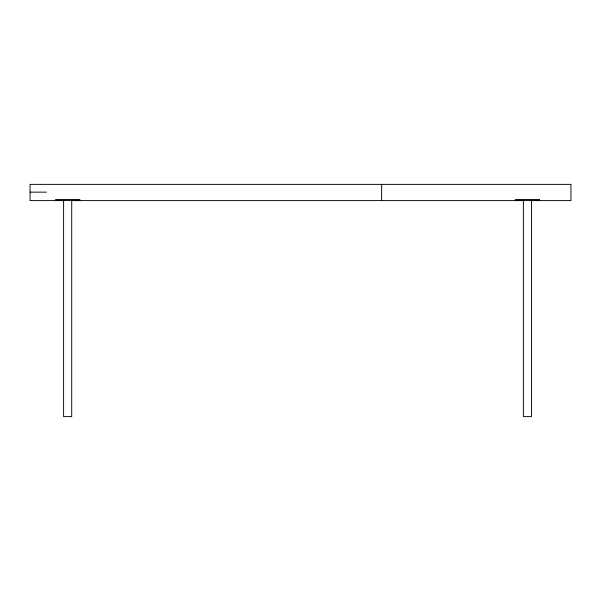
<?xml version="1.0" encoding="UTF-8"?>
<svg xmlns="http://www.w3.org/2000/svg" width="601" height="601" viewBox="0 0 601 601"><rect width="100%" height="100%" fill="white"/><g stroke="black" fill="none" stroke-linecap="round" stroke-linejoin="round"><path stroke-width="0.9" d="M30.05 192.155L46.42 192.155M63.804 200.599L30.05 200.599L30.05 184.372L570.95 184.372L570.95 200.599L530.653 200.599M71.301 200.599L524.087 200.599M535.536 199.727L535.536 200.268M531.479 200.268L531.479 416.628L523.366 416.628L523.366 199.727M519.309 199.727L519.309 200.268M381.635 184.372L381.635 200.599M75.771 199.727L75.771 200.268M71.714 200.268L71.714 416.628L63.601 416.628L63.601 199.727M59.544 199.727L59.544 200.268M79.828 199.727L55.487 199.727L55.487 200.268L79.828 200.268L79.828 199.727M539.593 199.727L515.252 199.727L515.252 200.268L539.593 200.268L539.593 199.727"/></g></svg>
